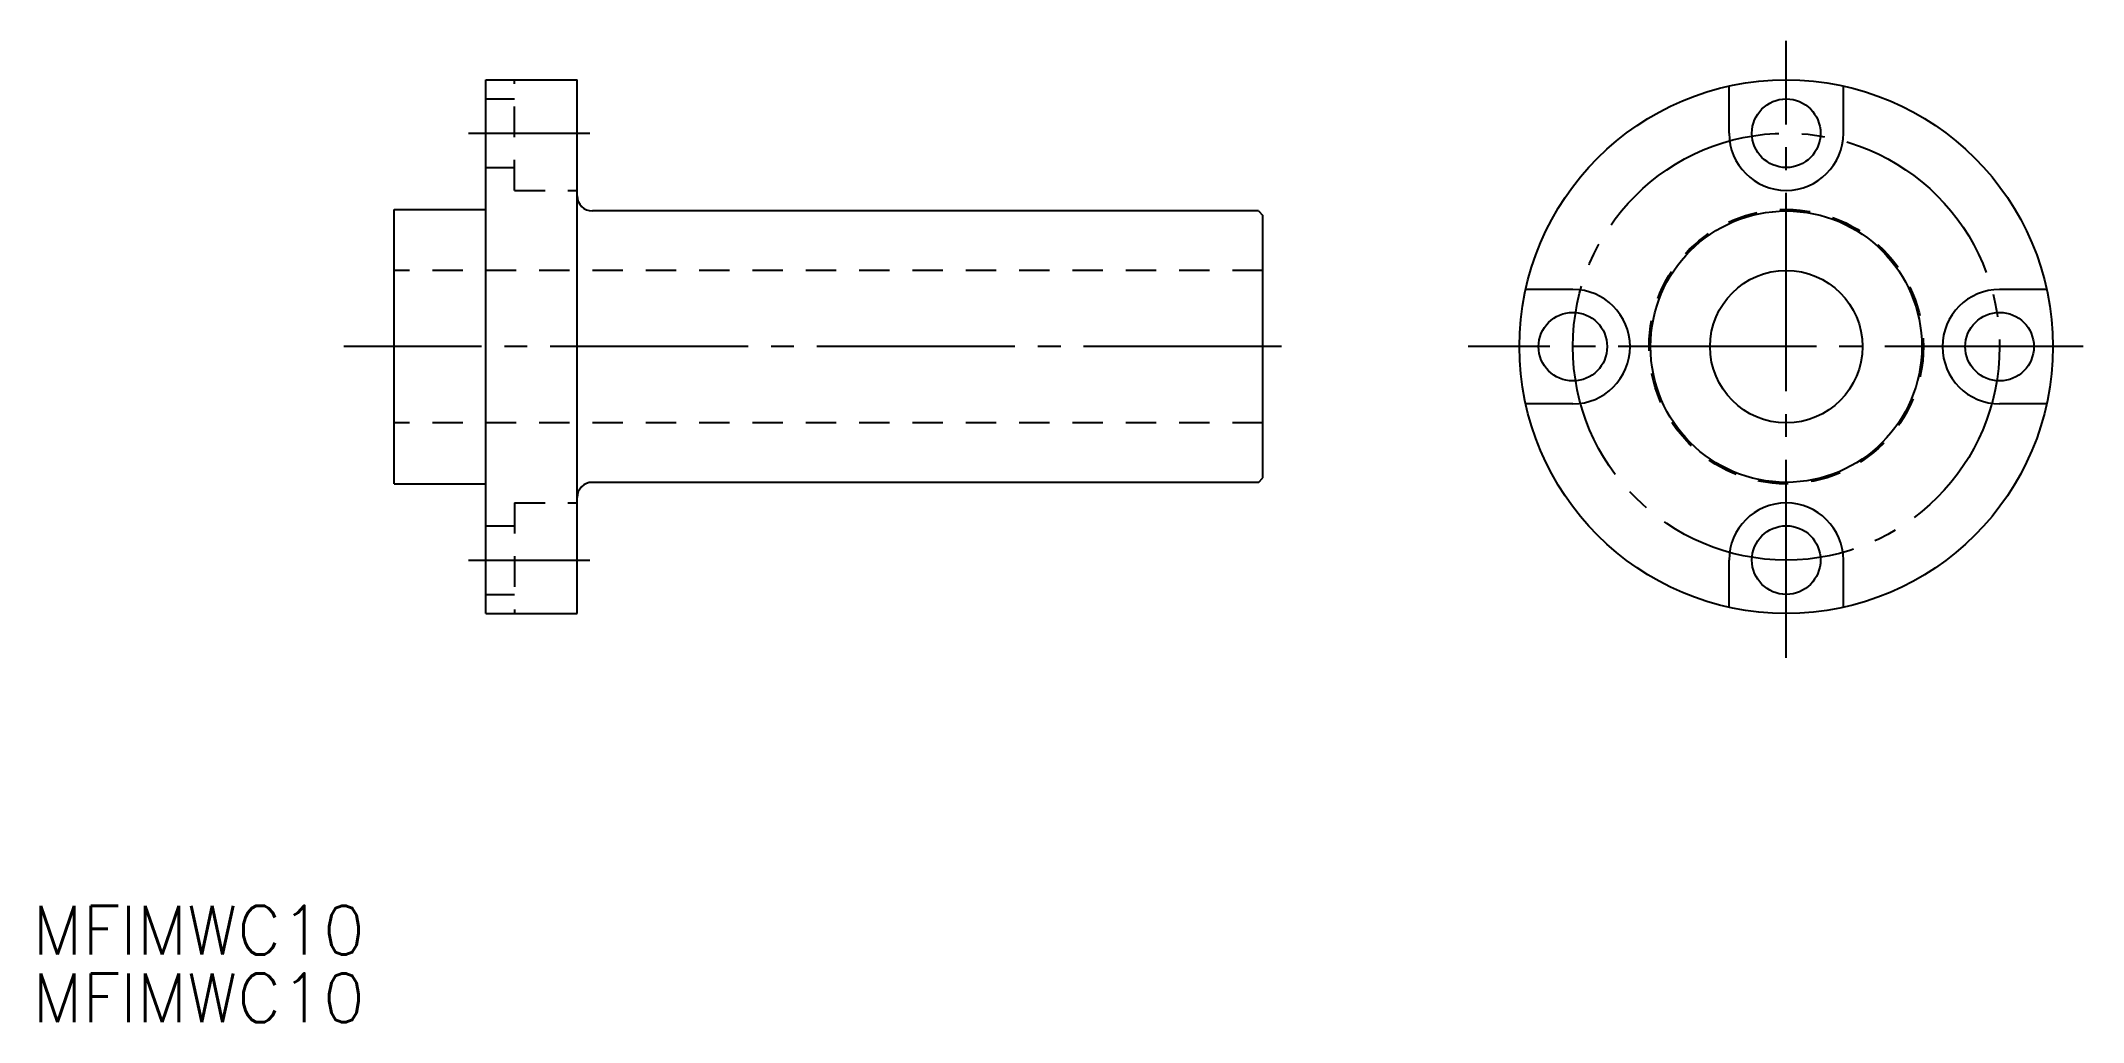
# Model space of a CAD drawing. Extents: x 103 to 237, y 139 to 203.
import ezdxf

# ---------------------------------------------------------------- set-up
doc = ezdxf.new("R2010")
doc.units = 0
doc.linetypes.add('CENTER', pattern=[17.5, 13, -1.5, 1.5, -1.5])
doc.linetypes.add('DASHED', pattern=[3.5, 2, -1.5])
doc.layers.get('0').update_dxf_attribs({"linetype": 'CONTINUOUS'})
doc.layers.add('CENTER', color=1, linetype='CENTER')
doc.styles.get("Standard").update_dxf_attribs({"font": 'txt.shx', "bigfont": '@extfont2.shx'})

msp = doc.modelspace()

# ---------------------------------------------------------------- linework, layer by layer
at = {"color": 7, "linetype": 'CONTINUOUS'}
for p, q in [((132.3, 200.51), (138.3, 200.51)), ((132.3, 165.51), (132.3, 200.51)), ((138.3, 165.51), (138.3, 200.51)), ((213.89, 197.01), (213.89, 200.12)), ((221.39, 197.01), (221.39, 200.12)), ((126.3, 174.01), (126.3, 192.01)), ((126.3, 192.01), (132.3, 192.01)), ((183, 191.91), (139.3, 191.91)), ((183, 191.91), (183.3, 191.61)), ((183.3, 174.41), (183.3, 191.61)), ((203.64, 186.76), (200.52, 186.76)), ((234.75, 186.76), (231.64, 186.76)), ((203.64, 179.26), (200.52, 179.26)), ((234.75, 179.26), (231.64, 179.26)), ((183, 174.11), (183.3, 174.41)), ((126.3, 174.01), (132.3, 174.01)), ((183, 174.11), (139.3, 174.11)), ((213.89, 165.89), (213.89, 169.01)), ((221.39, 165.89), (221.39, 169.01)), ((132.3, 165.51), (138.3, 165.51))]:
    msp.add_line(p, q, dxfattribs=at)
at = {"color": 3, "linetype": 'DASHED'}
for p, q in [((134.2, 193.26), (134.2, 200.51)), ((132.3, 199.26), (134.2, 199.26)), ((132.3, 194.76), (134.2, 194.76)), ((134.2, 193.26), (138.3, 193.26)), ((183.3, 188.01), (126.3, 188.01)), ((183.3, 178.01), (126.3, 178.01)), ((134.2, 172.76), (138.3, 172.76)), ((134.2, 172.76), (134.2, 165.51)), ((132.3, 171.26), (134.2, 171.26)), ((132.3, 166.76), (134.2, 166.76))]:
    msp.add_line(p, q, dxfattribs=at)
at = {"color": 7, "linetype": 'CONTINUOUS'}
for centre, radius in [((217.64, 183.01), 17.5), ((217.64, 197.01), 2.25), ((217.64, 183.01), 8.9), ((217.64, 183.01), 5), ((203.64, 183.01), 2.25), ((231.64, 183.01), 2.25), ((217.64, 169.01), 2.25)]:
    msp.add_circle(centre, radius, dxfattribs=at)
at = {"color": 3, "linetype": 'DASHED'}
msp.add_circle((217.64, 183.01), 9, dxfattribs=at)
at = {"color": 7, "linetype": 'CONTINUOUS'}
for centre, radius, start, end in [((217.64, 197.01), 3.75, 180, 0), ((139.3, 192.91), 1, 180, 270), ((203.64, 183.01), 3.75, 270, 90), ((231.64, 183.01), 3.75, 90, 270), ((139.3, 173.11), 1, 90, 180), ((217.64, 169.01), 3.75, 0, 180)]:
    msp.add_arc(centre, radius, start, end, dxfattribs=at)
at = {"layer": 'CENTER', "color": 1, "linetype": 'CENTER'}
for p, q in [((217.64, 162.59), (217.64, 203.07)), ((131.17, 197.01), (139.14, 197.01)), ((184.53, 183.01), (122.99, 183.01)), ((184.53, 183.01), (122.99, 183.01)), ((237.12, 183.01), (196.77, 183.01)), ((131.17, 169.01), (139.14, 169.01))]:
    msp.add_line(p, q, dxfattribs=at)
msp.add_circle((217.64, 183.01), 14, dxfattribs=at)

# ---------------------------------------------------------------- texts
at = {"color": 7, "linetype": 'CONTINUOUS'}
for p in [(102.56, 143.14), (102.56, 138.7)]:
    msp.add_text('MFIMWC10', height=3.2, dxfattribs=at).set_placement(p)

doc.saveas('drawing.dxf')
